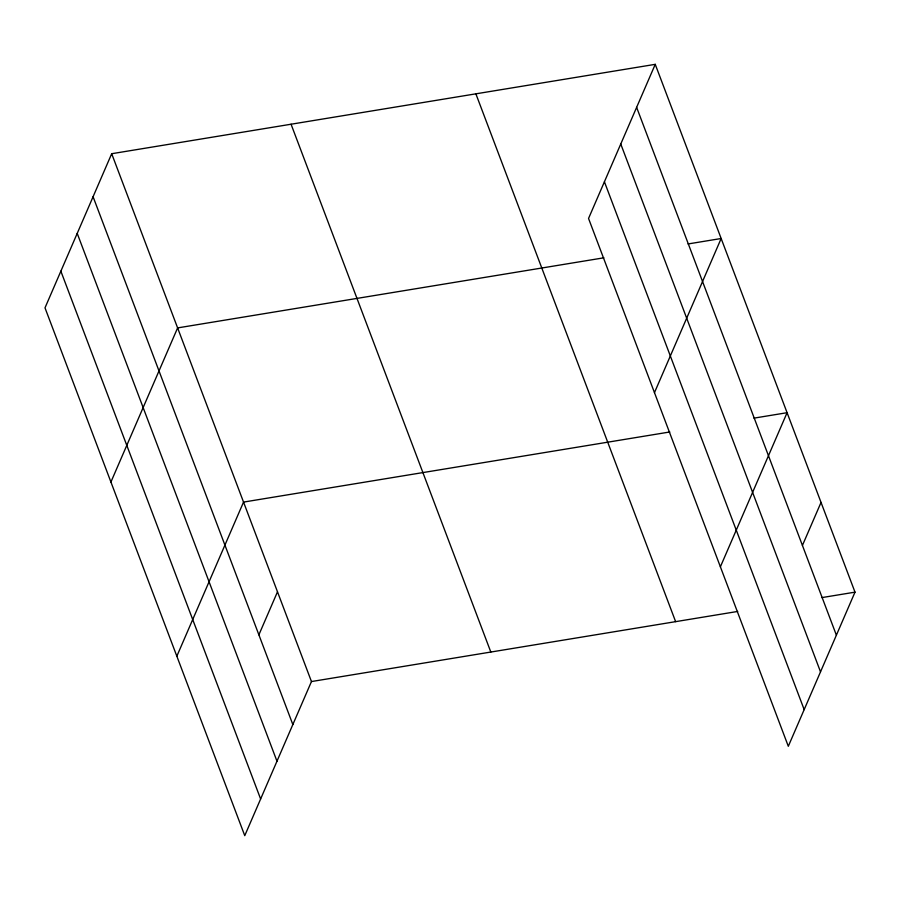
<?xml version="1.0" encoding="UTF-8"?>
<svg xmlns="http://www.w3.org/2000/svg" width="900" height="900" viewBox="0 0 900 900"><rect width="100%" height="100%" fill="white"/><g stroke="black" fill="none" stroke-linecap="round" stroke-linejoin="round"><path stroke-width="1.35" d="M111.69 153.72L45 307.845L244.755 835.661L311.456 681.548L111.69 153.72L655.245 64.339L855 592.155L788.31 746.28L588.544 218.453L655.245 64.339M110.925 482.029L177.615 327.904L603.877 257.805M176.839 656.212L243.54 502.088L669.803 431.978M258.885 634.826L277.493 591.817M654.469 392.636L721.159 238.511L688.05 243.956M720.383 566.82L787.084 412.695L753.964 418.14M802.429 545.434L821.036 502.425M311.456 681.548L737.719 611.438M821.88 597.6L855 592.155M636.626 107.347L836.381 635.164M620.764 144.011L820.519 671.839M604.418 181.789L804.173 709.616M475.875 93.836L675.63 621.653M291.06 124.222L490.826 652.05M93.082 196.74L292.838 724.556M77.22 233.404L276.975 761.22M60.863 271.181L260.629 798.998"/></g></svg>
